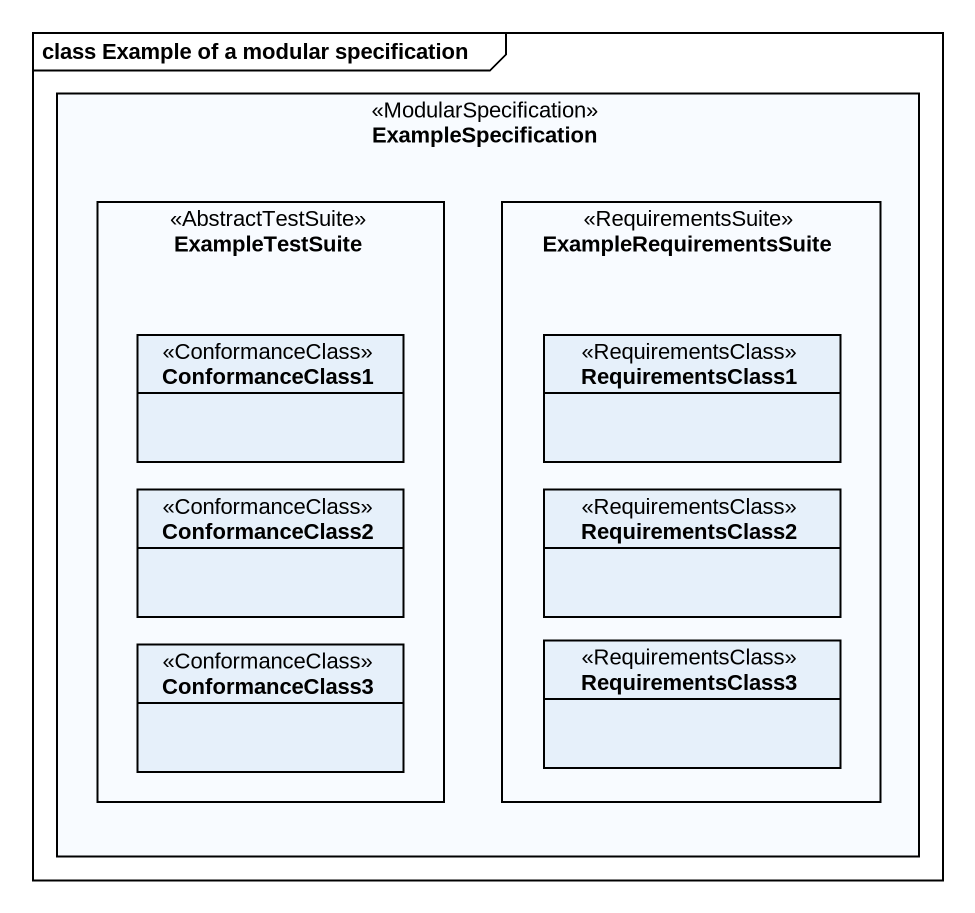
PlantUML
@startuml
mainframe class Example of a modular specification
hide circle
hide empty members
rectangle ExampleSpecification <<ModularSpecification>> {
  rectangle ExampleTestSuite <<AbstractTestSuite>> {
    class ConformanceClass1 <<ConformanceClass>>
    class ConformanceClass2 <<ConformanceClass>>
    class ConformanceClass3 <<ConformanceClass>>
  }
  rectangle ExampleRequirementsSuite <<RequirementsSuite>> {
    class RequirementsClass1 <<RequirementsClass>>
    class RequirementsClass2 <<RequirementsClass>>
    class RequirementsClass3 <<RequirementsClass>>
  }
}
@enduml
